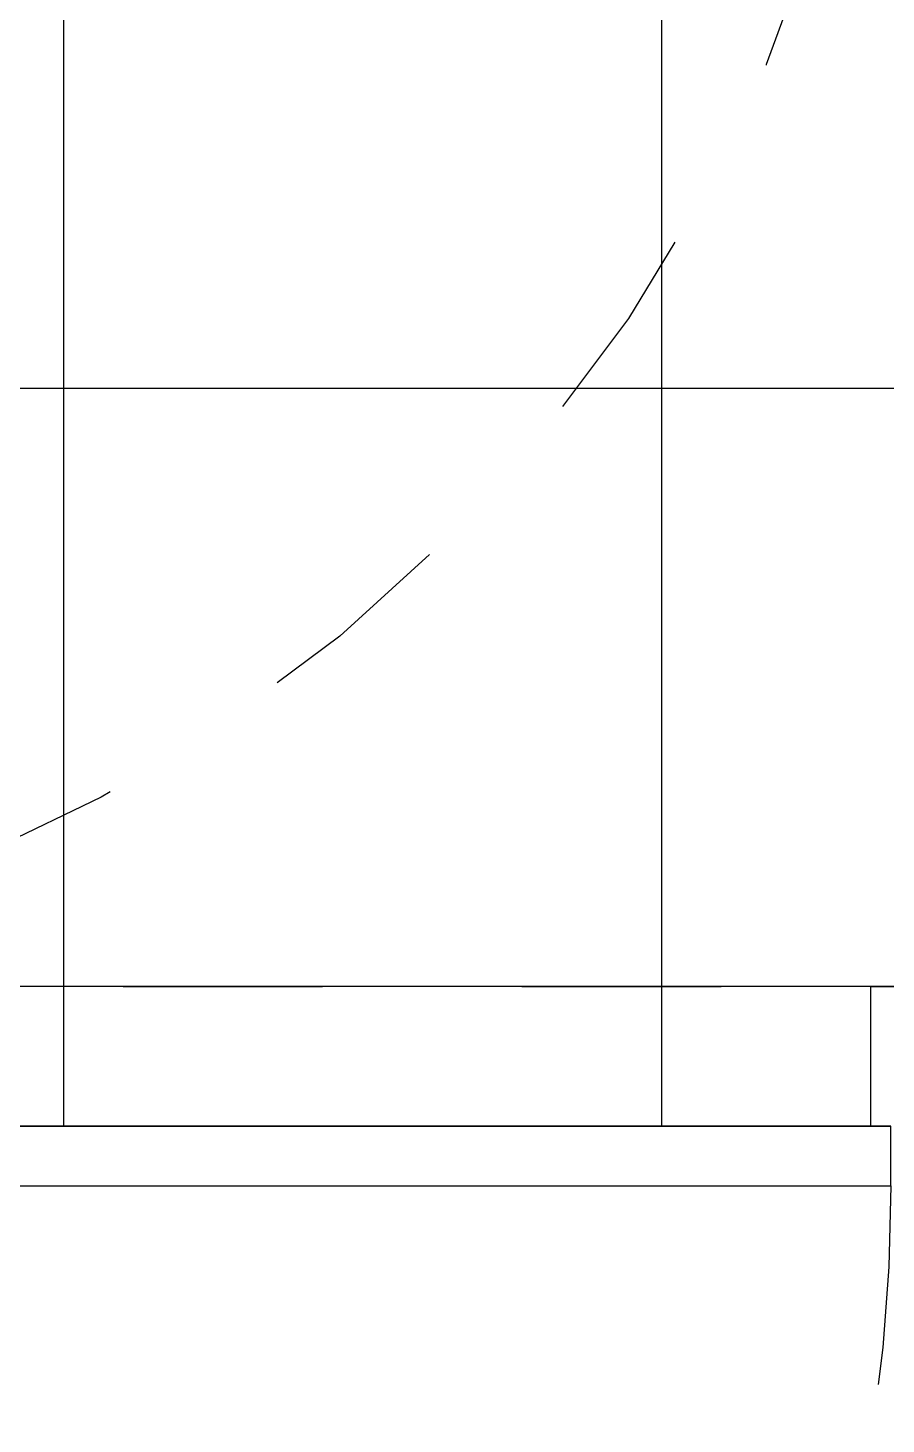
# Model space of a CAD drawing. Header units: inches. Extents: x -55 to 235, y -47 to 159.
# Drawn here: x 110.711 to 111.141, y 80.727 to 81.427 of the extents above; entities that cross this region are included whole.
import ezdxf

# ---------------------------------------------------------------- set-up
doc = ezdxf.new("R2010")
doc.units = ezdxf.units.IN
doc.header["$LTSCALE"] = 0.03
doc.header["$MEASUREMENT"] = 0
doc.linetypes.add('HIDDEN', pattern=[0.375, 0.25, -0.125])
for name, color, linetype in [('AI-Caixilhos', 2, 'Continuous'), ('AI-Forro', 251, 'HIDDEN'), ('AI-Piso', 1, 'Continuous'), ('AI-Proj', 1, 'HIDDEN')]:
    doc.layers.add(name, color=color, linetype=linetype)

# ---------------------------------------------------------------- blocks, each defined once
blk = doc.blocks.new('*U28')
for p, q in [((0.8499999999998983, -0.0300000000000296), (0.8499999999999552, -0.1000000000000991)), ((0.8499999999999552, -0.0300000000000296), (0.8499999999999552, -0.1000000000000991)), ((0.8499999999998983, -0.0300000000000296), (0.8599999999999461, -0.0300000000000296)), ((0.8499999999999552, -0.0300000000000296), (0.8599999999999461, -0.0300000000000296)), ((0.8999999999998529, -0.1000000000000991), (0.8499999999999552, -0.1000000000000991)), ((0.8999999999999097, -0.1000000000000991), (0.8499999999999552, -0.1000000000000991))]:
    blk.add_line(p, q)
at = {"color": 1, "linetype": 'HIDDEN'}
blk.add_arc((0.0400000000003615, 3.411e-13), 0.8199999999996805, 359.9999999999772, 90.0000000000228, dxfattribs=at)

msp = doc.modelspace()

# ---------------------------------------------------------------- hatches: boundary and pattern name
at = {"layer": 'AI-Piso'}
h = msp.add_hatch(dxfattribs=at)
h.set_pattern_fill('_USER', color=256, scale=0.3, style=0, double=1, pattern_type=0)
h.set_pattern_definition([(0, (111.6286075771902, 80.94647022815676), (0, 0.3), []), (90, (111.6286075771902, 80.94647022815676), (-0.3, 0), [])])
h.paths.add_polyline_path([(110.3336075771902, 80.87647022815602), (111.1336075771901, 80.87647022815602), (111.1336075771902, 80.94647022815607), (111.6286075771901, 80.94647022815606), (111.6286075771901, 82.59647022815605), (109.1586075771902, 82.59647022815605), (109.1586075771902, 80.94647022815607), (110.3336075771902, 80.94647022815607)])

# ---------------------------------------------------------------- linework, layer by layer
at = {"layer": 'AI-Forro'}
msp.add_lwpolyline([(109.1586075771902, 80.94647022815607), (111.6286075771901, 80.94647022815607), (111.6286075771901, 82.59647022815605), (109.1586075771902, 82.59647022815605)], close=True, dxfattribs=at)
at = {"layer": 'AI-Piso'}
msp.add_lwpolyline([(110.3336075771902, 80.87647022815602), (111.1336075771901, 80.87647022815602), (111.1336075771902, 80.94647022815607), (111.6286075771901, 80.94647022815606), (111.6286075771901, 82.59647022815605), (109.1586075771902, 82.59647022815605), (109.1586075771902, 80.94647022815607), (110.3336075771902, 80.94647022815607), (110.3336075771902, 80.87647022815602)], dxfattribs=at)
msp.add_lwpolyline([(110.3236075771902, 80.84647022815588), (111.14360757719, 80.84647022815588), (111.1436075771903, 80.87647022815602), (110.3236075771905, 80.87647022815602)], close=True, dxfattribs=at)
at = {"layer": 'AI-Proj', "color": 252}
msp.add_circle((110.3901486262992, 81.70093771865247), 0.75, dxfattribs=at)

# ---------------------------------------------------------------- block references
at = {"layer": 'AI-Caixilhos', "xscale": -1, "rotation": 180}
msp.add_blockref('*U28', (110.2836075771902, 80.84647022815598), dxfattribs=at)

doc.saveas('drawing.dxf')
